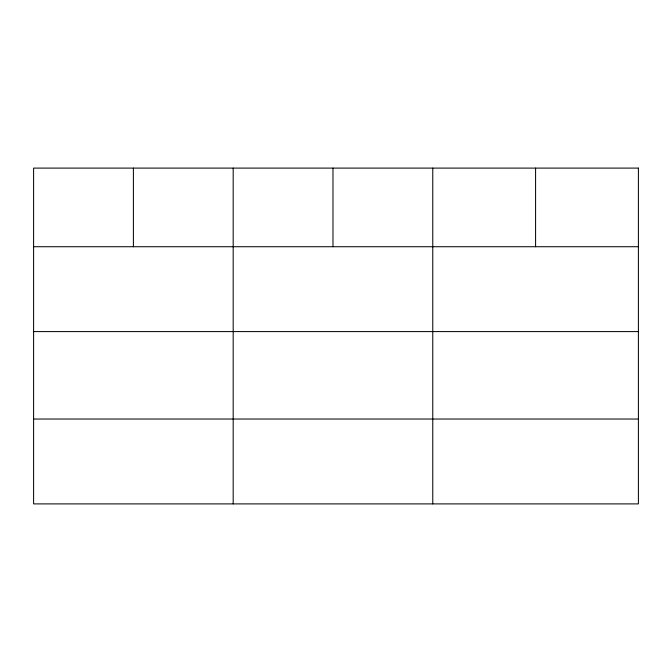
<?xml version="1.0" encoding="UTF-8"?>
<svg xmlns="http://www.w3.org/2000/svg" width="672" height="672" viewBox="0 0 672 672"><rect width="100%" height="100%" fill="white"/><g stroke="black" fill="none" stroke-linecap="round" stroke-linejoin="round"><path stroke-width="1.01" d="M33.6 246.725L638.4 246.725M33.6 331.59L638.4 331.59M33.6 419.034L638.4 419.034M535.584 168.101L535.584 246.725M432.768 168.101L432.768 503.899M332.976 168.101L332.976 246.725M233.184 168.101L233.184 503.899M133.392 168.101L133.392 246.725M638.4 168.101L33.6 168.101L33.6 503.899L638.4 503.899L638.4 168.101"/></g></svg>
